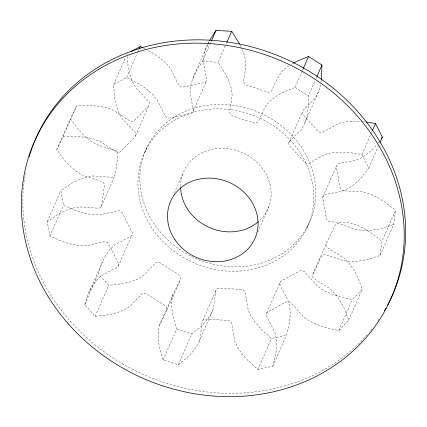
<?xml version="1.0" encoding="UTF-8"?>
<svg xmlns="http://www.w3.org/2000/svg" width="427" height="427" viewBox="0 0 427 427"><rect width="100%" height="100%" fill="white"/><g stroke="black" fill="none" stroke-linecap="round" stroke-linejoin="round"><path stroke-width="0.32" stroke-dasharray="2.13 1.6" d="M127.241 56.364L128.105 66.489L129.888 74.725L132.098 80.991L135.829 87.765L148.265 101.092A4.131 3.672 23.7 0 1 148.073 106.355L134.953 119.912A4.131 3.672 23.7 0 1 129.349 120.633L113.844 110.481L106.227 107.721L99.31 106.323L90.337 105.512L76.518 106.029L70.348 118.775L78.6 129.76L84.856 136.176L90.294 140.638L94.527 143.403L97.239 144.785L114.943 150.389A4.131 3.672 23.7 0 1 117.889 155.166L115.434 173.784A4.131 3.672 23.7 0 1 111.41 177.232L93.129 175.983L90.198 176.292L85.459 177.344L79.144 179.57L71.544 183.348L60.874 190.73L63.463 205.147L76.47 210.767L85.213 213.335L92.157 214.573L100.105 214.776L117.462 210.885A4.131 3.672 23.7 0 1 122.602 213.649L131.601 231.423A4.131 3.672 23.7 0 1 130.427 236.499L115.178 244.554L109.888 249.603L106.179 254.748L102.363 261.911L98.226 273.819L108.757 285.321L122.394 283.8L130.843 281.697L137.083 279.322L141.241 277.123L143.52 275.522L155.017 263.363A4.131 3.672 23.7 0 1 160.723 263.245L178.31 274.524A4.131 3.672 23.7 0 1 180.365 279.621L172.988 294.416L159.404 325.369C156.303 336.839 159.41 348.923 163.141 359.86L178.267 364.802L188.2 356.614L193.677 350.514L197.237 345.278L199.238 341.237L200.108 338.675L202.094 322.118A4.131 3.672 23.7 0 1 206.556 319.15L227.153 320.351A4.131 3.672 23.7 0 1 231.781 323.853L234.62 340.698L237.839 347.653L241.671 353.326L247.479 360.089L257.86 369.462L272.778 366.275L275.853 354.026L276.616 345.865L276.365 339.428L275.586 334.832L274.769 332.121L266.613 316.418A4.131 3.672 23.7 0 1 268.412 311.545L285.476 302.295A4.131 3.672 23.7 0 1 291.209 303.085L303.362 316.62L305.727 318.494L310.007 321.189L316.386 324.306L324.974 327.408L338.723 330.53L348.699 320.229L343.943 307.803L339.753 300.165L335.766 294.577L330.204 288.887L314.502 279.023A4.131 3.672 23.7 0 1 313.066 273.792L321.179 257.022A4.131 3.672 23.7 0 1 326.196 254.85L343.804 260.79L351.768 261.516L358.664 261.089L367.305 259.541L380.062 255.426L381.93 241.271L395.514 210.324L384.433 201.667L376.619 196.986L370.166 194.018L362.406 191.75L344.135 190.858A4.131 3.672 23.7 0 1 339.924 186.93L336.513 167.966A4.131 3.672 23.7 0 1 339.219 163.525C347.284 161.273 356.369 161.657 363.446 156.634C368.773 152.989 373.673 148.644 377.521 143.445M380.062 255.426L393.651 224.474L395.514 210.324M320.581 84.637L318.478 91.906L302.967 126.931L301.494 129.21L289.703 141.113A4.131 3.672 23.7 0 0 290.163 146.418L304.013 161.555A4.131 3.672 23.7 0 0 309.671 162.933L324.707 154.574L327.44 153.672L332.201 152.695L339.07 152.103L348.026 152.348L361.915 154.483L368.752 167.992L361.034 178.038L355.088 183.743L349.862 187.581L343.111 190.922L325.636 194.472A4.131 3.672 23.7 0 0 322.924 198.913L326.335 217.877A4.131 3.672 23.7 0 0 330.551 221.805L348.822 222.697L356.582 224.965L363.035 227.938L370.849 232.619L381.93 241.271M321.003 82.16L321.323 80.303M172.988 294.416C169.887 305.887 172.994 317.971 176.725 328.907L163.141 359.86M159.404 325.369L166.781 310.568A4.131 3.672 23.7 0 0 164.726 305.47L147.139 294.192A4.131 3.672 23.7 0 0 141.428 294.315L129.931 306.469L123.499 310.274L117.26 312.649L108.805 314.747L95.173 316.274L84.642 304.766L88.779 292.863L102.363 261.911M210.447 43.148L202.457 61.355L195.678 72.003L192.428 79.438L190.704 85.523L190.036 92.766L193.255 109.579A4.131 3.672 23.7 0 1 189.988 113.667L170.362 117.857A4.131 3.672 23.7 0 1 164.966 115.621L157.152 99.79L152.012 93.785L146.691 89.206L139.191 84.066L126.616 77.554L113.646 84.583L114.516 97.441L116.304 105.672L118.514 111.943L120.649 116.256L122.245 118.711L134.676 132.039A4.131 3.672 23.7 0 1 134.489 137.302L121.364 150.864A4.131 3.672 23.7 0 1 115.765 151.58L100.254 141.433L92.643 138.668L85.726 137.27L76.748 136.464L62.934 136.976L56.764 149.722L65.016 160.707L71.272 167.128L76.711 171.59L80.943 174.349L83.655 175.732L101.359 181.342A4.131 3.672 23.7 0 1 104.305 186.113L101.85 204.736A4.131 3.672 23.7 0 1 97.826 208.179L79.545 206.935L71.875 208.296L65.555 210.516L57.955 214.301L47.285 221.682L49.879 236.094L62.886 241.719L71.629 244.287L78.568 245.525L83.553 245.856L86.521 245.728L103.878 241.837A4.131 3.672 23.7 0 1 109.018 244.602L118.017 262.37A4.131 3.672 23.7 0 1 116.843 267.446L101.594 275.5L99.443 277.246L96.305 280.555L92.595 285.695L88.779 292.863M304.889 122.853C308.086 114.292 308.764 105.047 308.379 95.984L315.035 80.815M272.778 366.275L286.362 335.328L289.442 323.079L290.205 314.912L289.949 308.475L288.353 301.174L280.197 285.466A4.131 3.672 23.7 0 1 281.996 280.592L299.065 271.342A4.131 3.672 23.7 0 1 304.798 272.132L316.946 285.674L319.316 287.547L323.591 290.243L329.975 293.36L338.558 296.455L352.312 299.583L362.283 289.276L357.527 276.851L353.337 269.218L349.355 263.624L343.794 257.935L328.085 248.071A4.131 3.672 23.7 0 1 326.65 242.84L334.768 226.07A4.131 3.672 23.7 0 1 339.785 223.903L357.388 229.843L365.352 230.569L372.253 230.142L380.889 228.589L393.651 224.474M199.238 341.237L213.692 307.728L215.678 291.166A4.131 3.672 23.7 0 1 220.145 288.198L240.737 289.405A4.131 3.672 23.7 0 1 245.365 292.906L248.204 309.746L249.208 312.42L251.423 316.706L255.261 322.374L261.062 329.137L271.444 338.515L286.362 335.328M207.762 44.483C201.656 55.302 203.679 67.21 206.839 78.632A4.131 3.672 23.7 0 1 203.578 82.721L183.946 86.911A4.131 3.672 23.7 0 1 178.55 84.674C174.36 77.34 172.22 68.533 165.601 62.833C160.034 57.72 153.779 53.364 146.995 50.018M208.013 43.912L209.262 41.056L192.428 79.438M56.764 149.722L70.348 118.775M62.934 136.976L76.518 106.029M47.285 221.682L60.874 190.73M113.646 84.583L125.629 57.277M126.696 54.848L127.23 53.631M49.879 236.094L63.463 205.147M126.616 77.554L138.07 51.459M138.337 50.85L138.871 49.639M101.322 206.567L114.911 175.614M135.599 135.754L149.183 104.802M144.828 152.14L146.771 147.715M84.642 304.766L98.226 273.819M210.714 42.54L211.248 41.328M95.173 316.274L108.757 285.321M118.242 266.117L131.831 235.17M193.084 111.495L206.668 80.548M302.204 71.026L295.009 87.412L282.727 92.472L275.468 96.742L270.36 100.713L265.514 106.136L258.484 121.097A4.131 3.672 23.7 0 1 253.184 122.709L233.286 116.203A4.131 3.672 23.7 0 1 229.806 111.719L232.171 95.237L231.135 87.887L229.096 81.584L225.456 73.748L218.112 62.273L225.84 44.67M226.102 44.066L226.636 42.849M174.275 193.1L183.098 173.004M166.781 310.568L180.365 279.621M302.465 70.418L303.266 68.598M178.267 364.802L191.851 333.855C200.348 327.6 208.477 320.101 212.827 310.29M202.846 320.373L216.436 289.421M316.103 78.387L316.637 77.17M288.801 142.789L302.385 111.842M257.684 232.096L268.647 207.122M266.843 312.703L280.427 281.756M306.917 227.986A89.489 79.518 23.7 0 0 214.941 108.906A89.489 79.518 23.7 0 0 155.759 233.291A89.489 79.518 23.7 0 0 306.917 227.986L308.86 223.567A89.489 79.518 23.7 0 0 216.879 104.487A89.489 79.518 23.7 0 0 157.702 228.872A89.489 79.518 23.7 0 0 308.86 223.567M322.86 196.975L336.444 166.028M257.86 369.462L271.444 338.515M361.915 154.483L371.234 133.245M371.501 132.637L372.034 131.425M313.066 273.792L326.65 242.84M368.752 167.992L379.406 143.718M338.723 330.53L352.312 299.583M348.699 320.229L362.283 289.276M318.478 91.906L315.078 98.258L303.287 110.166A4.131 3.672 23.7 0 0 303.746 115.471L317.603 130.609A4.131 3.672 23.7 0 0 323.255 131.986L338.291 123.622L341.024 122.72L345.785 121.748L352.654 121.156L361.616 121.396M377.938 142.922L378.765 141.881M289.052 65.795C279.813 70.978 275.981 80.911 272.074 90.15A4.131 3.672 23.7 0 1 266.774 91.757L246.875 85.256A4.131 3.672 23.7 0 1 243.39 80.772C246.005 69.74 247.174 57.858 241.282 47.621M291.289 64.482L292.965 63.495M202.457 61.355L218.112 62.273M362.902 121.578L364.834 121.844M176.725 328.907L191.851 333.855M143.525 48.16L146.418 49.708M295.009 87.412L308.379 95.984M240.161 45.209L241.004 47.018M180.605 186.476A46.057 40.928 23.7 0 1 242.541 152.685A46.057 40.928 23.7 0 1 258.831 221.25M379.053 319.353A194.765 173.068 23.7 0 1 377.617 321.435M371.938 329.036A194.765 173.068 23.7 0 1 369.125 332.468M367.055 334.875A194.765 173.068 23.7 0 1 183.231 387.871A194.765 173.068 23.7 0 1 32.58 257.588L29.015 246.256A194.765 173.068 23.7 0 1 25.001 174.814M25.108 174.189A194.765 173.068 23.7 0 1 25.326 172.94"/><path stroke-width="0.64" d="M321.424 79.684L321.963 65.037L308.593 56.46L296.311 61.52L293.52 63.164M139.133 49.03L140.2 46.602L142.949 47.851M211.514 40.72L216.046 30.402L231.701 31.32L239.6 44.002M226.902 42.246L231.701 31.32M303.266 68.598L308.593 56.46M316.903 76.566L321.963 65.037M372.568 130.208L375.498 123.531L366.12 122.026M379.939 142.501L382.336 137.04L375.498 123.531M209.609 40.49L216.046 30.402M381.14 138.828L382.336 137.04M131.18 51.496L140.2 46.602M258.378 221.65A46.057 40.928 23.7 0 1 209.508 227.58A46.057 40.928 23.7 0 1 180.626 187.693M29.837 154.521A194.765 173.068 23.7 0 1 280.71 56.791A194.765 173.068 23.7 0 1 387.625 305.091M386.035 308.016A194.765 173.068 23.7 0 1 384.433 310.813M29.095 156.965A194.765 173.068 23.7 0 1 29.639 155.156M31.123 260.902L27.563 249.571A194.765 173.068 23.7 0 1 259.44 52.868A194.765 173.068 23.7 0 1 353.092 350.93A194.765 173.068 23.7 0 1 31.123 260.902M174.974 239.798A46.057 40.928 23.7 0 0 253.248 241.805A46.057 40.928 23.7 0 0 210.095 178.123A46.057 40.928 23.7 0 0 174.974 239.798"/></g></svg>
